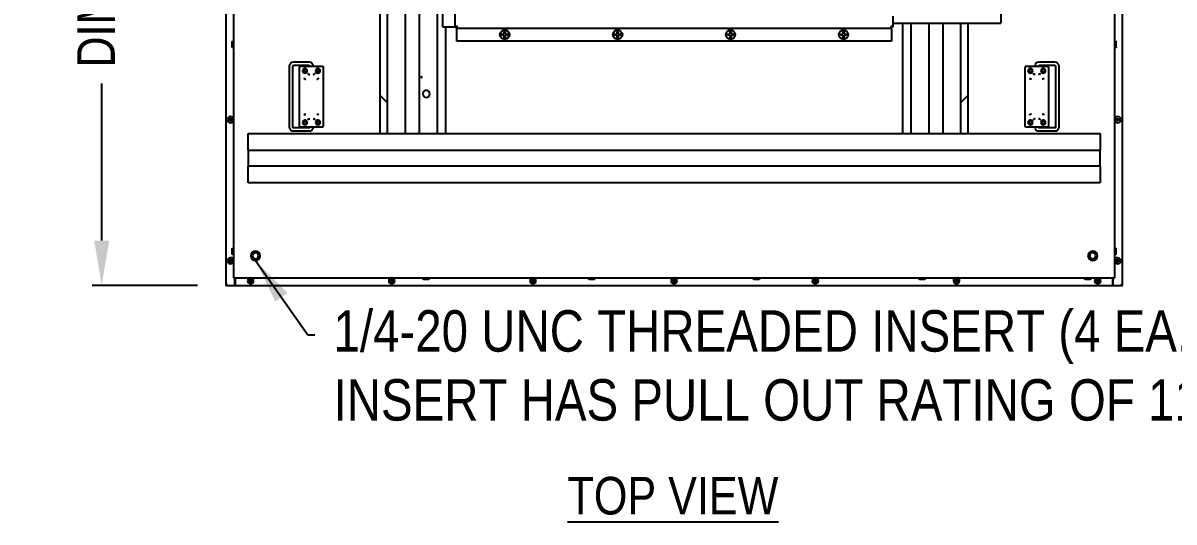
# Model space of a CAD drawing. Extents: x 0 to 216, y -5 to 280.
# Drawn here: x 78.5 to 139.6, y 169.9 to 196.5 of the extents above; entities that cross this region are included whole.
import ezdxf

# ---------------------------------------------------------------- set-up
doc = ezdxf.new("R2010")
doc.units = 0
doc.header["$LTSCALE"] = 10
doc.header["$MEASUREMENT"] = 0
doc.header["$PDMODE"] = 35
doc.layers.get('Defpoints').update_dxf_attribs({"linetype": 'CONTINUOUS'})
for name, color, linetype in [('CADdetails-1-FINE', 1, 'CONTINUOUS'), ('CADdetails-11-VERYFINE', 11, 'CONTINUOUS'), ('CADdetails-2-FINELIGHT', 2, 'CONTINUOUS'), ('CADdetails-7-VERYFINE', 7, 'CONTINUOUS'), ('CADdetails-9-EXTRAFINE', 9, 'CONTINUOUS')]:
    doc.layers.add(name, color=color, linetype=linetype)
doc.styles.add('CADdetails-DIMENSIONS', font='ARIALN.TTF', dxfattribs={"height": 2})
doc.styles.add('CADdetails-NOTES', font='ARIALN.TTF', dxfattribs={"height": 2.38})
doc.dimstyles.new('CADdetails-LEADER', dxfattribs={"dimtxt": 2.38, "dimasz": 2.38, "dimexe": 0.5, "dimexo": 1.5, "dimgap": 1, "dimtad": 0, "dimzin": 0, "dimdsep": 46, "dimtxsty": 'CADdetails-DIMENSIONS', "dimcen": 1, "dimclrd": 256, "dimclre": 256, "dimclrt": 256, "dimadec": 0, "dimazin": 0, "dimtfac": 1, "dimtdec": 4, "dimtofl": 0, "dimtmove": 0, "dimatfit": 3, "dimfxl": 1, "dimtolj": 1, "dimtzin": 0, "dimarcsym": 0})

# ---------------------------------------------------------------- blocks, each defined once
blk = doc.blocks.new('*D6')
at = {"layer": 'CADdetails-7-VERYFINE', "lineweight": -2, "transparency": 16777216}
for p, q in [((87.742, 230.128), (82.148, 230.128)), ((82.648, 227.748), (82.648, 219.392)), ((82.648, 184.883), (82.648, 193.238)), ((87.742, 182.503), (82.148, 182.503))]:
    blk.add_line(p, q, dxfattribs=at)
at = {"layer": 'CADdetails-7-VERYFINE', "transparency": 16777216}
for points in [[(82.251, 227.748), (83.045, 227.748), (82.648, 230.128)], [(82.251, 184.883), (83.045, 184.883), (82.648, 182.503)]]:
    blk.add_solid(points, dxfattribs=at)
at = {"layer": 'Defpoints', "color": 0, "transparency": 16777216}
for p in [(82.648, 230.128), (89.242, 230.128), (89.242, 182.503)]:
    blk.add_point(p, dxfattribs=at)
at = {"layer": 'CADdetails-7-VERYFINE', "transparency": 16777216, "insert": (82.648, 206.315), "char_height": 2, "attachment_point": 5, "rotation": 90, "style": 'CADdetails-DIMENSIONS'}
blk.add_mtext('\\A1;DIM "A" - 0.56" (17 MM)', dxfattribs=at)

msp = doc.modelspace()

# ---------------------------------------------------------------- linework, layer by layer
at = {"layer": 'CADdetails-1-FINE', "linetype": 'Continuous', "extrusion": (-1, 6.12323e-17, 0)}
for p, q in [((89.242, 230.003), (89.242, 182.628)), ((136.867, 182.628), (136.867, 230.003)), ((89.65, 206.315), (89.65, 182.91)), ((136.46, 182.91), (136.46, 206.315)), ((89.65, 182.91), (136.46, 182.91)), ((89.367, 182.503), (89.727, 182.503)), ((89.742, 182.503), (136.367, 182.503))]:
    msp.add_line(p, q, dxfattribs=at)
at = {"layer": 'CADdetails-11-VERYFINE', "linetype": 'Continuous', "extrusion": (-1, 6.12323e-17, 0)}
for p, q in [((100.761, 196.241), (100.761, 216.39)), ((130.413, 216.19), (130.413, 196.44)), ((101.43, 196.241), (101.43, 204.471)), ((124.68, 196.815), (124.68, 196.44)), ((124.68, 196.44), (130.347, 196.44)), ((124.68, 196.44), (124.68, 196.241)), ((130.347, 196.44), (130.413, 196.44)), ((101.399, 196.241), (100.761, 196.241)), ((101.399, 196.241), (101.43, 196.241)), ((101.43, 196.241), (101.511, 196.241)), ((101.512, 196.159), (101.512, 196.24)), ((124.598, 196.159), (101.512, 196.159)), ((101.512, 196.159), (101.512, 196.128)), ((101.512, 195.49), (101.512, 196.128)), ((124.598, 196.159), (124.598, 196.24)), ((124.598, 196.128), (124.598, 196.159)), ((124.598, 196.128), (124.598, 195.49)), ((124.68, 196.241), (124.599, 196.241)), ((124.598, 195.49), (101.512, 195.49))]:
    msp.add_line(p, q, dxfattribs=at)
at = {"layer": 'CADdetails-11-VERYFINE', "linetype": 'Continuous'}
for points, knots in [([(101.542, 196.271), (101.535, 196.27), (101.527, 196.269), (101.513, 196.266), (101.506, 196.265), (101.492, 196.262), (101.486, 196.261), (101.474, 196.258), (101.468, 196.257), (101.458, 196.255), (101.453, 196.253), (101.445, 196.251), (101.441, 196.249), (101.433, 196.246), (101.43, 196.243), (101.43, 196.241)], [0, 0, 0, 0, 0.000564029, 0.000564029, 0.001128058, 0.001128058, 0.001692087, 0.001692087, 0.002256116, 0.002256116, 0.002820145, 0.002820145, 0.003384174, 0.003384174, 0.004512232, 0.004512232, 0.004512232, 0.004512232]), ([(101.542, 196.271), (101.538, 196.268), (101.534, 196.266), (101.526, 196.261), (101.523, 196.258), (101.514, 196.251), (101.511, 196.246), (101.511, 196.241)], [0, 0, 0, 0, 0.00036436, 0.00036436, 0.00072872, 0.00072872, 0.00145744, 0.00145744, 0.00145744, 0.00145744]), ([(101.512, 196.24), (101.514, 196.24), (101.517, 196.241), (101.522, 196.244), (101.524, 196.246), (101.532, 196.255), (101.537, 196.263), (101.542, 196.271)], [0, 0, 0, 0, 0.00036436, 0.00036436, 0.00072872, 0.00072872, 0.00145744, 0.00145744, 0.00145744, 0.00145744]), ([(101.512, 196.159), (101.513, 196.159), (101.514, 196.16), (101.517, 196.162), (101.518, 196.165), (101.521, 196.17), (101.522, 196.174), (101.524, 196.182), (101.526, 196.186), (101.528, 196.197), (101.529, 196.202), (101.532, 196.215), (101.533, 196.221), (101.537, 196.242), (101.54, 196.256), (101.542, 196.271)], [0, 0, 0, 0, 0.000564029, 0.000564029, 0.001128058, 0.001128058, 0.001692087, 0.001692087, 0.002256116, 0.002256116, 0.002820145, 0.002820145, 0.003384174, 0.003384174, 0.004512232, 0.004512232, 0.004512232, 0.004512232]), ([(124.599, 196.241), (124.599, 196.243), (124.598, 196.246), (124.595, 196.251), (124.593, 196.253), (124.584, 196.261), (124.576, 196.266), (124.568, 196.271)], [0, 0, 0, 0, 0.00036436, 0.00036436, 0.00072872, 0.00072872, 0.00145744, 0.00145744, 0.00145744, 0.00145744]), ([(124.68, 196.241), (124.68, 196.242), (124.679, 196.243), (124.676, 196.246), (124.674, 196.247), (124.669, 196.249), (124.665, 196.251), (124.657, 196.253), (124.652, 196.255), (124.642, 196.257), (124.636, 196.258), (124.624, 196.261), (124.617, 196.262), (124.597, 196.266), (124.582, 196.268), (124.568, 196.271)], [0, 0, 0, 0, 0.000564029, 0.000564029, 0.001128058, 0.001128058, 0.001692087, 0.001692087, 0.002256116, 0.002256116, 0.002820145, 0.002820145, 0.003384174, 0.003384174, 0.004512232, 0.004512232, 0.004512232, 0.004512232]), ([(124.568, 196.271), (124.57, 196.267), (124.573, 196.263), (124.578, 196.255), (124.58, 196.252), (124.588, 196.243), (124.593, 196.24), (124.598, 196.24)], [0, 0, 0, 0, 0.00036436, 0.00036436, 0.00072872, 0.00072872, 0.00145744, 0.00145744, 0.00145744, 0.00145744]), ([(124.568, 196.271), (124.569, 196.264), (124.57, 196.256), (124.573, 196.242), (124.574, 196.235), (124.577, 196.221), (124.578, 196.215), (124.58, 196.203), (124.582, 196.197), (124.584, 196.187), (124.585, 196.182), (124.588, 196.174), (124.589, 196.17), (124.593, 196.162), (124.596, 196.159), (124.598, 196.159)], [0, 0, 0, 0, 0.000564029, 0.000564029, 0.001128058, 0.001128058, 0.001692087, 0.001692087, 0.002256116, 0.002256116, 0.002820145, 0.002820145, 0.003384174, 0.003384174, 0.004512232, 0.004512232, 0.004512232, 0.004512232])]:
    msp.add_open_spline(points, degree=3, knots=knots, dxfattribs=at)
at = {"layer": 'CADdetails-9-EXTRAFINE', "linetype": 'Continuous', "extrusion": (-1, 6.12323e-17, 0)}
for p, q in [((98.77, 222.05), (98.77, 190.58)), ((99.53, 190.58), (99.53, 222.05)), ((100.48, 190.58), (100.48, 222.05)), ((97.82, 210.122), (97.82, 190.58)), ((97.43, 206.315), (97.43, 190.58)), ((125.18, 196.44), (125.18, 190.58)), ((125.63, 196.44), (125.63, 190.58)), ((126.58, 196.44), (126.58, 190.58)), ((127.34, 190.58), (127.34, 196.44)), ((128.29, 190.58), (128.29, 196.44)), ((128.68, 190.58), (128.68, 196.44)), ((100.93, 190.58), (100.93, 196.241)), ((103.891, 195.835), (103.891, 195.86)), ((103.891, 195.86), (104.03, 195.86)), ((103.891, 195.81), (103.891, 195.835)), ((104.03, 195.81), (103.891, 195.81)), ((104.03, 195.86), (104.03, 195.999)), ((104.03, 195.999), (104.08, 195.999)), ((104.03, 195.671), (104.03, 195.81)), ((104.08, 195.671), (104.03, 195.671)), ((104.08, 195.999), (104.08, 195.86)), ((104.08, 195.86), (104.219, 195.86)), ((104.219, 195.81), (104.08, 195.81)), ((104.08, 195.81), (104.08, 195.671)), ((104.219, 195.86), (104.219, 195.835)), ((104.219, 195.835), (104.219, 195.81)), ((109.891, 195.835), (109.891, 195.86)), ((109.891, 195.86), (110.03, 195.86)), ((109.891, 195.81), (109.891, 195.835)), ((110.03, 195.81), (109.891, 195.81)), ((110.03, 195.86), (110.03, 195.999)), ((110.03, 195.999), (110.08, 195.999)), ((110.03, 195.671), (110.03, 195.81)), ((110.08, 195.671), (110.03, 195.671)), ((110.08, 195.999), (110.08, 195.86)), ((110.08, 195.86), (110.219, 195.86)), ((110.219, 195.81), (110.08, 195.81)), ((110.08, 195.81), (110.08, 195.671)), ((110.219, 195.86), (110.219, 195.835)), ((110.219, 195.835), (110.219, 195.81)), ((115.891, 195.835), (115.891, 195.86)), ((115.891, 195.86), (116.03, 195.86)), ((115.891, 195.81), (115.891, 195.835)), ((116.03, 195.81), (115.891, 195.81)), ((116.03, 195.86), (116.03, 195.999)), ((116.03, 195.999), (116.08, 195.999)), ((116.03, 195.671), (116.03, 195.81)), ((116.08, 195.671), (116.03, 195.671)), ((116.08, 195.999), (116.08, 195.86)), ((116.08, 195.86), (116.219, 195.86)), ((116.219, 195.81), (116.08, 195.81)), ((116.08, 195.81), (116.08, 195.671)), ((116.219, 195.86), (116.219, 195.835)), ((116.219, 195.835), (116.219, 195.81)), ((121.891, 195.835), (121.891, 195.86)), ((121.891, 195.86), (122.03, 195.86)), ((121.891, 195.81), (121.891, 195.835)), ((122.03, 195.81), (121.891, 195.81)), ((122.03, 195.86), (122.03, 195.999)), ((122.03, 195.999), (122.08, 195.999)), ((122.03, 195.671), (122.03, 195.81)), ((122.08, 195.671), (122.03, 195.671)), ((122.08, 195.999), (122.08, 195.86)), ((122.08, 195.86), (122.219, 195.86)), ((122.219, 195.81), (122.08, 195.81)), ((122.08, 195.81), (122.08, 195.671)), ((122.219, 195.86), (122.219, 195.835)), ((122.219, 195.835), (122.219, 195.81)), ((89.569, 195.46), (89.569, 195.173)), ((89.569, 195.173), (89.569, 195.171)), ((89.65, 195.413), (89.585, 195.467)), ((89.65, 195.217), (89.585, 195.163)), ((136.46, 195.413), (136.524, 195.467)), ((136.46, 195.217), (136.524, 195.163)), ((136.541, 195.215), (136.541, 195.46)), ((136.541, 195.171), (136.541, 195.215)), ((92.627, 190.91), (92.627, 194.17)), ((92.805, 190.91), (92.805, 194.17)), ((92.841, 194.384), (93.663, 194.384)), ((92.841, 194.206), (93.663, 194.206)), ((93.163, 190.975), (93.163, 194.105)), ((93.223, 194.165), (93.643, 194.165)), ((93.643, 194.165), (93.698, 194.165)), ((93.698, 194.165), (93.747, 194.165)), ((93.699, 194.165), (93.699, 194.17)), ((93.828, 194.165), (93.878, 194.165)), ((93.877, 194.165), (93.877, 194.17)), ((93.878, 194.165), (93.933, 194.165)), ((93.933, 194.165), (94.353, 194.165)), ((94.413, 194.105), (94.413, 190.975)), ((131.697, 190.975), (131.697, 194.105)), ((131.757, 194.165), (132.177, 194.165)), ((132.177, 194.165), (132.232, 194.165)), ((132.232, 194.165), (132.281, 194.165)), ((132.233, 194.17), (132.233, 194.165)), ((132.362, 194.165), (132.412, 194.165)), ((132.411, 194.17), (132.411, 194.165)), ((132.412, 194.165), (132.467, 194.165)), ((132.447, 194.384), (133.269, 194.384)), ((132.447, 194.206), (133.269, 194.206)), ((132.467, 194.165), (132.887, 194.165)), ((132.947, 194.105), (132.947, 190.975)), ((133.305, 194.17), (133.305, 190.91)), ((133.483, 194.17), (133.483, 190.91)), ((93.417, 193.494), (93.446, 193.484)), ((93.617, 193.743), (93.646, 193.733)), ((93.959, 193.743), (93.93, 193.733)), ((94.159, 193.494), (94.13, 193.484)), ((131.951, 193.494), (131.98, 193.484)), ((132.151, 193.743), (132.18, 193.733)), ((132.493, 193.743), (132.464, 193.733)), ((132.693, 193.494), (132.664, 193.484)), ((97.82, 192.23), (97.43, 192.62)), ((128.68, 192.62), (128.29, 192.23)), ((89.477, 191.348), (89.477, 191.403)), ((89.477, 191.403), (89.507, 191.403)), ((89.507, 191.368), (89.477, 191.368)), ((89.507, 191.403), (89.507, 191.348)), ((93.417, 191.587), (93.446, 191.596)), ((94.159, 191.587), (94.13, 191.596)), ((131.951, 191.587), (131.98, 191.596)), ((132.693, 191.587), (132.664, 191.596)), ((136.602, 191.348), (136.602, 191.403)), ((136.602, 191.403), (136.632, 191.403)), ((136.632, 191.368), (136.602, 191.368)), ((136.632, 191.403), (136.632, 191.348)), ((89.404, 191.3), (89.404, 191.33)), ((89.404, 191.33), (89.46, 191.33)), ((89.46, 191.3), (89.404, 191.3)), ((89.439, 191.33), (89.439, 191.3)), ((89.477, 191.348), (89.46, 191.33)), ((89.46, 191.3), (89.477, 191.282)), ((89.477, 191.227), (89.477, 191.282)), ((89.477, 191.262), (89.507, 191.262)), ((89.507, 191.227), (89.477, 191.227)), ((89.525, 191.33), (89.507, 191.348)), ((89.507, 191.282), (89.525, 191.3)), ((89.507, 191.282), (89.507, 191.227)), ((89.525, 191.33), (89.58, 191.33)), ((89.58, 191.3), (89.525, 191.3)), ((89.546, 191.3), (89.546, 191.33)), ((89.58, 191.33), (89.58, 191.3)), ((93.663, 190.874), (92.841, 190.874)), ((93.643, 190.915), (93.223, 190.915)), ((93.617, 191.337), (93.646, 191.347)), ((93.698, 190.915), (93.643, 190.915)), ((93.747, 190.915), (93.698, 190.915)), ((93.699, 190.91), (93.699, 190.915)), ((93.878, 190.915), (93.828, 190.915)), ((93.877, 190.91), (93.877, 190.915)), ((93.933, 190.915), (93.878, 190.915)), ((93.959, 191.337), (93.93, 191.347)), ((94.353, 190.915), (93.933, 190.915)), ((132.177, 190.915), (131.757, 190.915)), ((132.151, 191.337), (132.18, 191.347)), ((132.232, 190.915), (132.177, 190.915)), ((132.281, 190.915), (132.232, 190.915)), ((132.233, 190.915), (132.233, 190.91)), ((132.412, 190.915), (132.362, 190.915)), ((132.411, 190.915), (132.411, 190.91)), ((132.467, 190.915), (132.412, 190.915)), ((133.269, 190.874), (132.447, 190.874)), ((132.493, 191.337), (132.464, 191.347)), ((132.887, 190.915), (132.467, 190.915)), ((136.529, 191.3), (136.529, 191.33)), ((136.529, 191.33), (136.585, 191.33)), ((136.585, 191.3), (136.529, 191.3)), ((136.564, 191.33), (136.564, 191.3)), ((136.602, 191.348), (136.585, 191.33)), ((136.585, 191.3), (136.602, 191.282)), ((136.602, 191.227), (136.602, 191.282)), ((136.602, 191.262), (136.632, 191.262)), ((136.632, 191.227), (136.602, 191.227)), ((136.65, 191.33), (136.632, 191.348)), ((136.632, 191.282), (136.65, 191.3)), ((136.632, 191.282), (136.632, 191.227)), ((136.65, 191.33), (136.705, 191.33)), ((136.705, 191.3), (136.65, 191.3)), ((136.671, 191.3), (136.671, 191.33)), ((136.705, 191.33), (136.705, 191.3)), ((90.43, 189.706), (90.43, 190.58)), ((90.43, 190.58), (135.68, 190.58)), ((93.663, 190.696), (92.841, 190.696)), ((133.269, 190.696), (132.447, 190.696)), ((135.68, 190.58), (135.68, 189.706)), ((90.43, 189.706), (90.43, 189.69)), ((90.43, 189.69), (135.68, 189.69)), ((90.43, 189.69), (90.43, 189.624)), ((90.43, 189.624), (90.43, 188.916)), ((135.68, 189.69), (135.68, 189.706)), ((135.68, 189.624), (135.68, 189.69)), ((135.68, 188.916), (135.68, 189.624)), ((90.43, 188.916), (90.43, 188.85)), ((135.68, 188.85), (90.43, 188.85)), ((90.43, 188.85), (90.43, 188.834)), ((90.43, 187.96), (90.43, 188.834)), ((135.68, 188.85), (135.68, 188.916)), ((135.68, 188.834), (135.68, 188.85)), ((135.68, 188.834), (135.68, 187.96)), ((135.68, 187.96), (90.43, 187.96)), ((89.569, 184.46), (89.569, 184.173)), ((89.569, 184.173), (89.569, 184.171)), ((89.65, 184.413), (89.585, 184.467)), ((89.65, 184.217), (89.585, 184.163)), ((136.46, 184.413), (136.524, 184.467)), ((136.46, 184.217), (136.524, 184.163)), ((136.541, 184.215), (136.541, 184.46)), ((136.541, 184.171), (136.541, 184.215)), ((89.404, 183.8), (89.404, 183.83)), ((89.404, 183.83), (89.46, 183.83)), ((89.46, 183.8), (89.404, 183.8)), ((89.439, 183.83), (89.439, 183.8)), ((89.477, 183.848), (89.46, 183.83)), ((89.46, 183.8), (89.477, 183.782)), ((89.477, 183.848), (89.477, 183.903)), ((89.477, 183.903), (89.507, 183.903)), ((89.507, 183.868), (89.477, 183.868)), ((89.477, 183.727), (89.477, 183.782)), ((89.477, 183.762), (89.507, 183.762)), ((89.507, 183.727), (89.477, 183.727)), ((89.507, 183.903), (89.507, 183.848)), ((89.525, 183.83), (89.507, 183.848)), ((89.507, 183.782), (89.525, 183.8)), ((89.507, 183.782), (89.507, 183.727)), ((89.525, 183.83), (89.58, 183.83)), ((89.58, 183.8), (89.525, 183.8)), ((89.546, 183.8), (89.546, 183.83)), ((89.58, 183.83), (89.58, 183.8)), ((136.529, 183.8), (136.529, 183.83)), ((136.529, 183.83), (136.585, 183.83)), ((136.585, 183.8), (136.529, 183.8)), ((136.564, 183.83), (136.564, 183.8)), ((136.602, 183.848), (136.585, 183.83)), ((136.585, 183.8), (136.602, 183.782)), ((136.602, 183.848), (136.602, 183.903)), ((136.602, 183.903), (136.632, 183.903)), ((136.632, 183.868), (136.602, 183.868)), ((136.602, 183.727), (136.602, 183.782)), ((136.602, 183.762), (136.632, 183.762)), ((136.632, 183.727), (136.602, 183.727)), ((136.632, 183.903), (136.632, 183.848)), ((136.65, 183.83), (136.632, 183.848)), ((136.632, 183.782), (136.65, 183.8)), ((136.632, 183.782), (136.632, 183.727)), ((136.65, 183.83), (136.705, 183.83)), ((136.705, 183.8), (136.65, 183.8)), ((136.671, 183.8), (136.671, 183.83)), ((136.705, 183.83), (136.705, 183.8)), ((89.664, 182.909), (89.664, 182.91)), ((89.727, 182.909), (89.664, 182.909)), ((89.727, 182.503), (89.727, 182.909)), ((89.742, 182.91), (89.742, 182.503)), ((90.54, 182.785), (90.54, 182.841)), ((90.54, 182.841), (90.57, 182.841)), ((90.57, 182.806), (90.54, 182.806)), ((90.57, 182.841), (90.57, 182.785)), ((98.04, 182.785), (98.04, 182.841)), ((98.04, 182.841), (98.07, 182.841)), ((98.07, 182.806), (98.04, 182.806)), ((98.07, 182.841), (98.07, 182.785)), ((99.782, 182.91), (99.728, 182.845)), ((99.735, 182.829), (100.023, 182.829)), ((99.978, 182.91), (100.032, 182.845)), ((100.023, 182.829), (100.024, 182.829)), ((105.54, 182.785), (105.54, 182.841)), ((105.54, 182.841), (105.57, 182.841)), ((105.57, 182.806), (105.54, 182.806)), ((105.57, 182.841), (105.57, 182.785)), ((108.582, 182.91), (108.528, 182.845)), ((108.535, 182.829), (108.823, 182.829)), ((108.778, 182.91), (108.832, 182.845)), ((108.823, 182.829), (108.824, 182.829)), ((113.04, 182.785), (113.04, 182.841)), ((113.04, 182.841), (113.07, 182.841)), ((113.07, 182.806), (113.04, 182.806)), ((113.07, 182.841), (113.07, 182.785)), ((117.332, 182.91), (117.278, 182.845)), ((117.285, 182.829), (117.287, 182.829)), ((117.287, 182.829), (117.574, 182.829)), ((117.528, 182.91), (117.582, 182.845)), ((120.54, 182.785), (120.54, 182.841)), ((120.54, 182.841), (120.57, 182.841)), ((120.57, 182.806), (120.54, 182.806)), ((120.57, 182.841), (120.57, 182.785)), ((126.132, 182.91), (126.078, 182.845)), ((126.085, 182.829), (126.087, 182.829)), ((126.087, 182.829), (126.374, 182.829)), ((126.328, 182.91), (126.382, 182.845)), ((128.04, 182.785), (128.04, 182.841)), ((128.04, 182.841), (128.07, 182.841)), ((128.07, 182.806), (128.04, 182.806)), ((128.07, 182.841), (128.07, 182.785)), ((134.932, 182.91), (134.878, 182.845)), ((134.885, 182.829), (134.887, 182.829)), ((134.887, 182.829), (135.174, 182.829)), ((135.128, 182.91), (135.182, 182.845)), ((135.54, 182.785), (135.54, 182.841)), ((135.54, 182.841), (135.57, 182.841)), ((135.57, 182.806), (135.54, 182.806)), ((135.57, 182.841), (135.57, 182.785)), ((136.367, 182.503), (136.367, 182.91)), ((136.382, 182.909), (136.446, 182.909)), ((136.382, 182.503), (136.382, 182.909)), ((136.446, 182.91), (136.446, 182.909)), ((89.242, 182.628), (89.242, 182.503)), ((89.242, 182.503), (89.367, 182.503)), ((89.727, 182.565), (89.742, 182.565)), ((89.727, 182.503), (89.742, 182.503)), ((90.467, 182.738), (90.467, 182.768)), ((90.467, 182.768), (90.522, 182.768)), ((90.522, 182.738), (90.467, 182.738)), ((90.501, 182.768), (90.501, 182.738)), ((90.54, 182.785), (90.522, 182.768)), ((90.522, 182.738), (90.54, 182.72)), ((90.54, 182.665), (90.54, 182.72)), ((90.54, 182.699), (90.57, 182.699)), ((90.57, 182.665), (90.54, 182.665)), ((90.588, 182.768), (90.57, 182.785)), ((90.57, 182.72), (90.588, 182.738)), ((90.57, 182.72), (90.57, 182.665)), ((90.588, 182.768), (90.643, 182.768)), ((90.643, 182.738), (90.588, 182.738)), ((90.608, 182.738), (90.608, 182.768)), ((90.643, 182.768), (90.643, 182.738)), ((97.967, 182.738), (97.967, 182.768)), ((97.967, 182.768), (98.022, 182.768)), ((98.022, 182.738), (97.967, 182.738)), ((98.001, 182.768), (98.001, 182.738)), ((98.04, 182.785), (98.022, 182.768)), ((98.022, 182.738), (98.04, 182.72)), ((98.04, 182.665), (98.04, 182.72)), ((98.04, 182.699), (98.07, 182.699)), ((98.07, 182.665), (98.04, 182.665)), ((98.088, 182.768), (98.07, 182.785)), ((98.07, 182.72), (98.088, 182.738)), ((98.07, 182.72), (98.07, 182.665)), ((98.088, 182.768), (98.143, 182.768)), ((98.143, 182.738), (98.088, 182.738)), ((98.108, 182.738), (98.108, 182.768)), ((98.143, 182.768), (98.143, 182.738)), ((105.467, 182.738), (105.467, 182.768)), ((105.467, 182.768), (105.522, 182.768)), ((105.522, 182.738), (105.467, 182.738)), ((105.501, 182.768), (105.501, 182.738)), ((105.54, 182.785), (105.522, 182.768)), ((105.522, 182.738), (105.54, 182.72)), ((105.54, 182.665), (105.54, 182.72)), ((105.54, 182.699), (105.57, 182.699)), ((105.57, 182.665), (105.54, 182.665)), ((105.588, 182.768), (105.57, 182.785)), ((105.57, 182.72), (105.588, 182.738)), ((105.57, 182.72), (105.57, 182.665)), ((105.588, 182.768), (105.643, 182.768)), ((105.643, 182.738), (105.588, 182.738)), ((105.608, 182.738), (105.608, 182.768)), ((105.643, 182.768), (105.643, 182.738)), ((112.967, 182.738), (112.967, 182.768)), ((112.967, 182.768), (113.022, 182.768)), ((113.022, 182.738), (112.967, 182.738)), ((113.001, 182.768), (113.001, 182.738)), ((113.04, 182.785), (113.022, 182.768)), ((113.022, 182.738), (113.04, 182.72)), ((113.04, 182.665), (113.04, 182.72)), ((113.04, 182.699), (113.07, 182.699)), ((113.07, 182.665), (113.04, 182.665)), ((113.088, 182.768), (113.07, 182.785)), ((113.07, 182.72), (113.088, 182.738)), ((113.07, 182.72), (113.07, 182.665)), ((113.088, 182.768), (113.143, 182.768)), ((113.143, 182.738), (113.088, 182.738)), ((113.108, 182.738), (113.108, 182.768)), ((113.143, 182.768), (113.143, 182.738)), ((120.467, 182.738), (120.467, 182.768)), ((120.467, 182.768), (120.522, 182.768)), ((120.522, 182.738), (120.467, 182.738)), ((120.501, 182.768), (120.501, 182.738)), ((120.54, 182.785), (120.522, 182.768)), ((120.522, 182.738), (120.54, 182.72)), ((120.54, 182.665), (120.54, 182.72)), ((120.54, 182.699), (120.57, 182.699)), ((120.57, 182.665), (120.54, 182.665)), ((120.588, 182.768), (120.57, 182.785)), ((120.57, 182.72), (120.588, 182.738)), ((120.57, 182.72), (120.57, 182.665)), ((120.588, 182.768), (120.643, 182.768)), ((120.643, 182.738), (120.588, 182.738)), ((120.608, 182.738), (120.608, 182.768)), ((120.643, 182.768), (120.643, 182.738)), ((127.967, 182.738), (127.967, 182.768)), ((127.967, 182.768), (128.022, 182.768)), ((128.022, 182.738), (127.967, 182.738)), ((128.001, 182.768), (128.001, 182.738)), ((128.04, 182.785), (128.022, 182.768)), ((128.022, 182.738), (128.04, 182.72)), ((128.04, 182.665), (128.04, 182.72)), ((128.04, 182.699), (128.07, 182.699)), ((128.07, 182.665), (128.04, 182.665)), ((128.088, 182.768), (128.07, 182.785)), ((128.07, 182.72), (128.088, 182.738)), ((128.07, 182.72), (128.07, 182.665)), ((128.088, 182.768), (128.143, 182.768)), ((128.143, 182.738), (128.088, 182.738)), ((128.108, 182.738), (128.108, 182.768)), ((128.143, 182.768), (128.143, 182.738)), ((135.467, 182.738), (135.467, 182.768)), ((135.467, 182.768), (135.522, 182.768)), ((135.522, 182.738), (135.467, 182.738)), ((135.501, 182.768), (135.501, 182.738)), ((135.54, 182.785), (135.522, 182.768)), ((135.522, 182.738), (135.54, 182.72)), ((135.54, 182.665), (135.54, 182.72)), ((135.54, 182.699), (135.57, 182.699)), ((135.57, 182.665), (135.54, 182.665)), ((135.588, 182.768), (135.57, 182.785)), ((135.57, 182.72), (135.588, 182.738)), ((135.57, 182.72), (135.57, 182.665)), ((135.588, 182.768), (135.643, 182.768)), ((135.643, 182.738), (135.588, 182.738)), ((135.608, 182.738), (135.608, 182.768)), ((135.643, 182.768), (135.643, 182.738)), ((136.367, 182.565), (136.382, 182.565)), ((136.367, 182.503), (136.382, 182.503)), ((136.382, 182.503), (136.742, 182.503)), ((136.742, 182.503), (136.867, 182.503)), ((136.867, 182.503), (136.867, 182.628))]:
    msp.add_line(p, q, dxfattribs=at)
at = {"layer": 'CADdetails-9-EXTRAFINE', "linetype": 'Continuous', "extrusion": (0, 0, -1)}
for centre, radius, start, end in [((-104.055, 195.835), 0.25, 0, 180), ((-104.055, 195.835), 0.25, 180, 0), ((-104.055, 195.835), 0.246, 360, 180), ((-104.055, 195.835), 0.246, 180, 0), ((-110.055, 195.835), 0.25, 0, 180), ((-110.055, 195.835), 0.25, 180, 0), ((-110.055, 195.835), 0.246, 360, 180), ((-110.055, 195.835), 0.246, 180, 0), ((-116.055, 195.835), 0.25, 0, 180), ((-116.055, 195.835), 0.25, 180, 0), ((-116.055, 195.835), 0.246, 0, 180), ((-116.055, 195.835), 0.246, 180, 0), ((-122.055, 195.835), 0.25, 0, 180), ((-122.055, 195.835), 0.25, 180, 0), ((-122.055, 195.835), 0.246, 0, 180), ((-122.055, 195.835), 0.246, 180, 0), ((-89.579, 195.46), 0.01, 0, 130), ((-89.579, 195.171), 0.01, 230, 0), ((-136.531, 195.46), 0.01, 50, 180), ((-136.531, 195.171), 0.01, 180, 310), ((-92.841, 194.17), 0.214, 0, 90), ((-92.841, 194.17), 0.036, 360, 90), ((-93.663, 194.17), 0.214, 90, 180), ((-93.663, 194.17), 0.036, 90, 180), ((-94.353, 194.105), 0.06, 90, 180), ((-132.447, 194.17), 0.214, 0, 90), ((-132.447, 194.17), 0.036, 360, 90), ((-133.269, 194.17), 0.214, 90, 180), ((-133.269, 194.17), 0.036, 90, 180), ((-92.841, 190.91), 0.214, 270, 0), ((-92.841, 190.91), 0.036, 270, 0), ((-93.663, 190.91), 0.214, 180, 270), ((-93.663, 190.91), 0.036, 180, 270), ((-131.757, 190.975), 0.06, 270, 360), ((-132.447, 190.91), 0.214, 270, 0), ((-132.447, 190.91), 0.036, 270, 0), ((-133.269, 190.91), 0.214, 180, 270), ((-133.269, 190.91), 0.036, 180, 270), ((-89.579, 184.46), 0.01, 0, 130), ((-89.579, 184.171), 0.01, 230, 360), ((-136.531, 184.46), 0.01, 50, 180), ((-136.531, 184.171), 0.01, 180, 310), ((-99.735, 182.839), 0.01, 270, 40), ((-100.024, 182.839), 0.01, 140, 270), ((-108.535, 182.839), 0.01, 270, 40), ((-108.824, 182.839), 0.01, 140, 270), ((-117.285, 182.839), 0.01, 270, 40), ((-117.574, 182.839), 0.01, 140, 270), ((-126.085, 182.839), 0.01, 270, 40), ((-126.374, 182.839), 0.01, 140, 270), ((-134.885, 182.839), 0.01, 270, 40), ((-135.174, 182.839), 0.01, 140, 270)]:
    msp.add_arc(centre, radius, start, end, dxfattribs=at)
at = {"layer": 'CADdetails-9-EXTRAFINE', "linetype": 'Continuous'}
for centre, radius, start, end in [((93.223, 194.105), 0.06, 90, 180), ((93.444, 193.915), 0.125, 0, 180), ((93.444, 193.915), 0.125, 180, 0), ((93.444, 193.915), 0.075, 0, 180), ((93.444, 193.915), 0.075, 180, 0), ((94.131, 193.915), 0.125, 0, 180), ((94.131, 193.915), 0.125, 180, 0), ((94.131, 193.915), 0.075, 0, 180), ((94.131, 193.915), 0.075, 180, 0), ((131.757, 194.105), 0.06, 90, 180), ((131.978, 193.915), 0.125, 0, 180), ((131.978, 193.915), 0.125, 180, 0), ((131.978, 193.915), 0.075, 0, 180), ((131.978, 193.915), 0.075, 180, 0), ((132.665, 193.915), 0.125, 0, 180), ((132.665, 193.915), 0.125, 180, 0), ((132.665, 193.915), 0.075, 0, 180), ((132.665, 193.915), 0.075, 180, 0), ((132.887, 194.105), 0.06, 0, 90), ((99.639, 193.573), 0.03, 90, 270), ((99.639, 193.573), 0.03, 270, 90), ((99.89, 192.686), 0.188, 90, 270), ((99.89, 192.686), 0.188, 270, 90), ((89.492, 191.315), 0.161, 11.96875, 180), ((136.617, 191.315), 0.161, 0, 168.03125), ((89.492, 191.315), 0.161, 180, 348.03125), ((93.223, 190.975), 0.06, 180, 270), ((93.444, 191.165), 0.125, 0, 180), ((93.444, 191.165), 0.125, 180, 0), ((93.444, 191.165), 0.075, 0, 180), ((93.444, 191.165), 0.075, 180, 0), ((94.131, 191.165), 0.125, 0, 180), ((94.131, 191.165), 0.125, 180, 0), ((94.131, 191.165), 0.075, 0, 180), ((94.131, 191.165), 0.075, 180, 0), ((94.353, 190.975), 0.06, 270, 360), ((131.978, 191.165), 0.125, 0, 180), ((131.978, 191.165), 0.125, 180, 0), ((131.978, 191.165), 0.075, 0, 180), ((131.978, 191.165), 0.075, 180, 360), ((132.665, 191.165), 0.125, 0, 180), ((132.665, 191.165), 0.125, 180, 0), ((132.665, 191.165), 0.075, 0, 180), ((132.665, 191.165), 0.075, 180, 0), ((132.887, 190.975), 0.06, 270, 360), ((136.617, 191.315), 0.161, 191.96875, 0), ((90.819, 184.079), 0.251, 0, 180), ((90.819, 184.079), 0.251, 180, 0), ((90.819, 184.079), 0.161, 0, 180), ((90.819, 184.079), 0.161, 180, 0), ((135.291, 184.079), 0.251, 0, 180), ((135.291, 184.079), 0.251, 180, 360), ((135.291, 184.079), 0.161, 0, 180), ((135.291, 184.079), 0.161, 180, 0), ((89.492, 183.815), 0.161, 11.96875, 180), ((89.492, 183.815), 0.161, 180, 348.03125), ((136.617, 183.815), 0.161, 0, 168.03125), ((136.617, 183.815), 0.161, 191.96875, 0), ((90.555, 182.753), 0.161, 101.96875, 180), ((90.555, 182.753), 0.161, 0, 78.03125), ((98.055, 182.753), 0.161, 101.96875, 180), ((98.055, 182.753), 0.161, 0, 78.03125), ((105.555, 182.753), 0.161, 101.96875, 180), ((105.555, 182.753), 0.161, 0, 78.03125), ((113.055, 182.753), 0.161, 101.96875, 180), ((113.055, 182.753), 0.161, 0, 78.03125), ((120.555, 182.753), 0.161, 101.96875, 180), ((120.555, 182.753), 0.161, 0, 78.03125), ((128.055, 182.753), 0.161, 101.96875, 180), ((128.055, 182.753), 0.161, 0, 78.03125), ((135.555, 182.753), 0.161, 101.96875, 180), ((135.555, 182.753), 0.161, 0, 78.03125), ((89.367, 182.628), 0.125, 180, 270), ((90.555, 182.753), 0.161, 180, 0), ((98.055, 182.753), 0.161, 180, 0), ((105.555, 182.753), 0.161, 180, 0), ((113.055, 182.753), 0.161, 180, 0), ((120.555, 182.753), 0.161, 180, 0), ((128.055, 182.753), 0.161, 180, 0), ((135.555, 182.753), 0.161, 180, 0), ((136.742, 182.628), 0.125, 270, 360)]:
    msp.add_arc(centre, radius, start, end, dxfattribs=at)
for points in [[(93.747, 194.165), (93.754, 194.165), (93.76, 194.165), (93.774, 194.165), (93.781, 194.164), (93.795, 194.164), (93.802, 194.165), (93.815, 194.165), (93.822, 194.165), (93.828, 194.165)], [(132.281, 194.165), (132.288, 194.165), (132.294, 194.165), (132.308, 194.165), (132.315, 194.164), (132.329, 194.164), (132.336, 194.165), (132.349, 194.165), (132.356, 194.165), (132.362, 194.165)], [(93.828, 190.915), (93.822, 190.915), (93.815, 190.915), (93.802, 190.916), (93.795, 190.916), (93.781, 190.916), (93.774, 190.916), (93.76, 190.915), (93.754, 190.915), (93.747, 190.915)], [(132.362, 190.915), (132.356, 190.915), (132.349, 190.915), (132.336, 190.916), (132.329, 190.916), (132.315, 190.916), (132.308, 190.916), (132.294, 190.915), (132.288, 190.915), (132.281, 190.915)]]:
    msp.add_open_spline(points, degree=3, knots=[0, 0, 0, 0, 0.000527497, 0.000527497, 0.001054994, 0.001054994, 0.001582491, 0.001582491, 0.002109988, 0.002109988, 0.002109988, 0.002109988], dxfattribs=at)
for points in [[(93.417, 193.494), (93.412, 193.496), (93.402, 193.499), (93.391, 193.503)], [(93.446, 193.484), (93.457, 193.48), (93.476, 193.473), (93.498, 193.465)], [(93.617, 193.743), (93.612, 193.745), (93.602, 193.748), (93.591, 193.752)], [(93.646, 193.733), (93.657, 193.729), (93.676, 193.723), (93.698, 193.715)], [(93.878, 193.715), (93.9, 193.723), (93.919, 193.729), (93.93, 193.733)], [(93.985, 193.752), (93.974, 193.748), (93.964, 193.745), (93.959, 193.743)], [(94.078, 193.465), (94.1, 193.473), (94.119, 193.48), (94.13, 193.484)], [(94.185, 193.503), (94.174, 193.499), (94.164, 193.496), (94.159, 193.494)], [(131.925, 193.503), (131.936, 193.499), (131.946, 193.496), (131.951, 193.494)], [(132.032, 193.465), (132.01, 193.473), (131.991, 193.48), (131.98, 193.484)], [(132.125, 193.752), (132.136, 193.748), (132.146, 193.745), (132.151, 193.743)], [(132.232, 193.715), (132.21, 193.723), (132.191, 193.729), (132.18, 193.733)], [(132.464, 193.733), (132.453, 193.729), (132.434, 193.723), (132.412, 193.715)], [(132.493, 193.743), (132.498, 193.745), (132.508, 193.748), (132.519, 193.752)], [(132.664, 193.484), (132.653, 193.48), (132.634, 193.473), (132.612, 193.465)], [(132.693, 193.494), (132.698, 193.496), (132.708, 193.499), (132.719, 193.503)], [(93.417, 191.587), (93.412, 191.585), (93.402, 191.581), (93.391, 191.577)], [(93.446, 191.596), (93.457, 191.6), (93.476, 191.607), (93.498, 191.615)], [(93.646, 191.347), (93.657, 191.351), (93.676, 191.358), (93.698, 191.365)], [(93.878, 191.365), (93.9, 191.358), (93.919, 191.351), (93.93, 191.347)], [(94.078, 191.615), (94.1, 191.607), (94.119, 191.6), (94.13, 191.596)], [(94.185, 191.577), (94.174, 191.581), (94.164, 191.585), (94.159, 191.587)], [(131.925, 191.577), (131.936, 191.581), (131.946, 191.585), (131.951, 191.587)], [(132.032, 191.615), (132.01, 191.607), (131.991, 191.6), (131.98, 191.596)], [(132.232, 191.365), (132.21, 191.358), (132.191, 191.351), (132.18, 191.347)], [(132.464, 191.347), (132.453, 191.351), (132.434, 191.358), (132.412, 191.365)], [(132.664, 191.596), (132.653, 191.6), (132.634, 191.607), (132.612, 191.615)], [(132.693, 191.587), (132.698, 191.585), (132.708, 191.581), (132.719, 191.577)], [(93.617, 191.337), (93.612, 191.335), (93.602, 191.332), (93.591, 191.328)], [(93.985, 191.328), (93.974, 191.332), (93.964, 191.335), (93.959, 191.337)], [(132.125, 191.328), (132.136, 191.332), (132.146, 191.335), (132.151, 191.337)], [(132.493, 191.337), (132.498, 191.335), (132.508, 191.332), (132.519, 191.328)]]:
    msp.add_rational_spline(points, [1, 0.910683602523, 0.910683602523, 1], degree=3, dxfattribs=at)

# ---------------------------------------------------------------- texts
at = {"layer": 'CADdetails-2-FINELIGHT', "insert": (112.992, 172.325), "char_height": 2, "attachment_point": 2, "style": 'CADdetails-NOTES'}
msp.add_mtext_dynamic_manual_height_columns('{\\LTOP VIEW}', width=50.83803, gutter_width=11.9, heights=[0], dxfattribs=at)
at = {"layer": 'CADdetails-7-VERYFINE', "insert": (94.963, 181.183), "char_height": 2.2, "width": 57.81381, "attachment_point": 1, "style": 'CADdetails-DIMENSIONS'}
msp.add_mtext('1/4-20 UNC THREADED INSERT (4 EA.) EACH INSERT HAS PULL OUT RATING OF 1180 LBS. ', dxfattribs=at)

# ---------------------------------------------------------------- dimensions: what is measured, and where the dimension line sits
at = {"layer": 'CADdetails-7-VERYFINE'}
dim = msp.add_linear_dim(base=(82.648, 230.128), p1=(89.242, 182.503), p2=(89.242, 230.128), angle=90, text='DIM "A" - 0.56" (17 MM)', dimstyle='CADdetails-LEADER', dxfattribs=at)
dim.commit()
dim.dimension.update_dxf_attribs({"geometry": '*D6', "text_midpoint": (82.648, 206.315)})

# ---------------------------------------------------------------- leaders
at = {"layer": 'CADdetails-7-VERYFINE', "annotation_type": 0, "has_hookline": 1, "hookline_direction": 0, "text_width": 54.584}
msp.add_leader([(90.819, 183.827), (93.59, 179.874), (93.963, 179.874)], dimstyle='CADdetails-LEADER', override={"dimgap": 1, "dimtad": 0}, dxfattribs=at)

doc.saveas('drawing.dxf')
